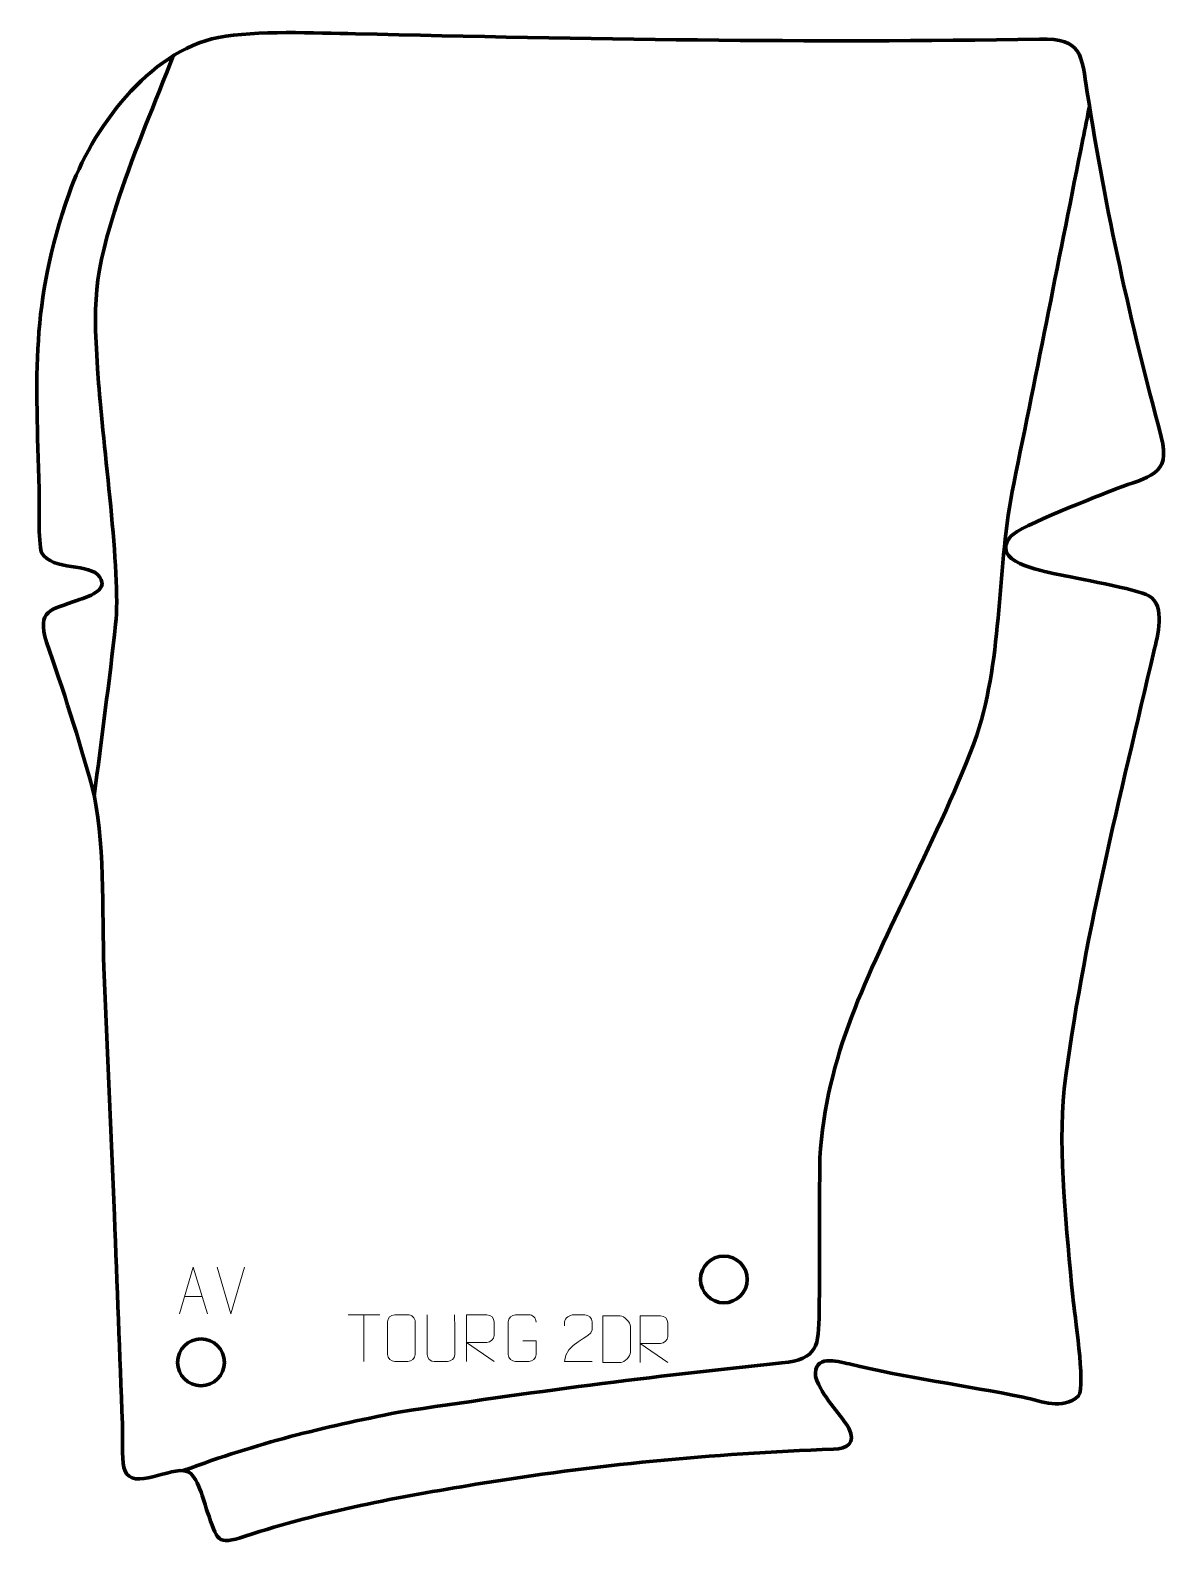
# Model space of a CAD drawing. Header units: millimetres. Extents: x -543 to 67, y 130 to 940.
import ezdxf

# ---------------------------------------------------------------- set-up
doc = ezdxf.new("R2010")
doc.units = ezdxf.units.MM
doc.header["$MEASUREMENT"] = 0
doc.layers.add('layer 1', color=7, linetype='Continuous')
doc.layers.add('layer 2', color=7, linetype='Continuous')

msp = doc.modelspace()

# ---------------------------------------------------------------- linework, layer by layer
at = {"layer": 'layer 1', "color": 142, "lineweight": 158}
for points, knots in [([(-466.7803, 926.1556), (-476.2902, 901.5633), (-487.4543, 875.5777), (-495.6322, 850.7118), (-495.6322, 850.7118), (-509.7897, 807.6637), (-509.7881, 794.9262), (-506.6617, 751.1638), (-506.6617, 751.1638), (-504.5272, 720.3017), (-494.6036, 649.3069), (-497.5434, 622.3345), (-497.5434, 622.3345), (-500.8779, 591.7401), (-505.1847, 560.9047), (-508.9685, 530.3218)], [0, 0, 0, 0, 0.2, 0.2, 0.2, 0.2, 0.4, 0.4, 0.4, 0.4, 0.6, 0.6, 0.6, 0.6, 1, 1, 1, 1]), ([(-461.4061, 169.8647), (-420.4606, 184.9822), (-388.2475, 192.7877), (-346.1653, 201.1), (-346.1653, 201.1), (-276.3664, 211.8754), (-211.4555, 220.1693), (-141.3379, 227.4672), (-141.3379, 227.4672), (-122.0548, 229.4741), (-121.7182, 236.3925), (-121.4564, 254.6629), (-121.4564, 254.6629), (-121.0635, 282.0899), (-121.5144, 309.5782), (-121.0304, 337.0533), (-121.0304, 337.0533), (-118.0134, 391.3127), (-95.2548, 434.8114), (-72.4894, 482.862), (-72.4894, 482.862), (-60.4066, 508.3893), (-46.5519, 536.5616), (-37.1286, 563.0287), (-37.1286, 563.0287), (-23.0611, 606.6579), (-26.601, 652.5407), (-17.4466, 697.3742), (-17.4466, 697.3742), (-4.9175, 758.7406), (7.2827, 820.172), (19.5221, 881.5966), (19.5221, 881.5966), (20.6955, 887.4857), (21.869, 893.3747), (23.0425, 899.2637)], [0, 0, 0, 0, 0.1, 0.1, 0.1, 0.1, 0.2, 0.2, 0.2, 0.2, 0.3, 0.3, 0.3, 0.3, 0.4, 0.4, 0.4, 0.4, 0.5, 0.5, 0.5, 0.5, 0.6, 0.6, 0.6, 0.6, 0.7, 0.7, 0.7, 0.7, 0.8, 0.8, 0.8, 0.8, 1, 1, 1, 1])]:
    msp.add_open_spline(points, degree=3, knots=knots, dxfattribs=at)
at = {"layer": 'layer 1', "color": 250, "lineweight": 9}
for points, knots in [([(-463.398, 253.6134), (-463.398, 253.6134), (-456.027, 278.5669), (-456.027, 278.5669), (-456.027, 278.5669), (-456.027, 278.5669), (-448.4571, 253.6134), (-448.4571, 253.6134)], [0, 0, 0, 0, 0.33333333, 0.33333333, 0.33333333, 0.33333333, 1, 1, 1, 1]), ([(-348.3531, 253.1669), (-346.0274, 253.1669), (-343.7013, 253.1669), (-341.3752, 253.1669), (-341.3752, 253.1669), (-339.4286, 253.2025), (-337.4372, 251.7109), (-337.4105, 249.2733), (-337.4105, 249.2733), (-337.4109, 243.5264), (-337.4109, 237.7791), (-337.4105, 232.0314), (-337.4105, 232.0314), (-337.5503, 229.708), (-339.2275, 228.2284), (-341.3752, 228.2176), (-341.3752, 228.2176), (-343.7071, 228.218), (-346.039, 228.218), (-348.3705, 228.2176), (-348.3705, 228.2176), (-350.2955, 228.1122), (-352.2676, 229.9967), (-352.2564, 232.014), (-352.2564, 232.014), (-352.2561, 237.7841), (-352.2561, 243.5538), (-352.2564, 249.3231), (-352.2564, 249.3231), (-352.2522, 251.4612), (-350.5055, 253.1804), (-348.3531, 253.1669)], [0, 0, 0, 0, 0.11111111, 0.11111111, 0.11111111, 0.11111111, 0.22222222, 0.22222222, 0.22222222, 0.22222222, 0.33333333, 0.33333333, 0.33333333, 0.33333333, 0.44444444, 0.44444444, 0.44444444, 0.44444444, 0.55555556, 0.55555556, 0.55555556, 0.55555556, 0.66666667, 0.66666667, 0.66666667, 0.66666667, 0.77777778, 0.77777778, 0.77777778, 0.77777778, 1, 1, 1, 1]), ([(-316.3277, 253.1711), (-316.3281, 247.6316), (-316.2323, 237.4298), (-316.2319, 231.8894), (-316.2319, 231.8894), (-316.3717, 229.6499), (-318.0489, 228.2237), (-320.1966, 228.2132), (-320.1966, 228.2132), (-322.5285, 228.2136), (-324.8604, 228.2136), (-327.1919, 228.2132), (-327.1919, 228.2132), (-329.1169, 228.1117), (-331.089, 229.9282), (-331.0778, 231.8727), (-331.0778, 231.8727), (-331.0775, 237.4346), (-330.9821, 247.61), (-330.9825, 253.1711)], [0, 0, 0, 0, 0.16666667, 0.16666667, 0.16666667, 0.16666667, 0.33333333, 0.33333333, 0.33333333, 0.33333333, 0.5, 0.5, 0.5, 0.5, 0.66666667, 0.66666667, 0.66666667, 0.66666667, 1, 1, 1, 1]), ([(-309.9251, 228.2174), (-309.9251, 228.2174), (-309.9251, 253.1709), (-309.9251, 253.1709), (-309.9251, 253.1709), (-306.3303, 253.1709), (-302.7348, 253.1709), (-299.1396, 253.1709), (-299.1396, 253.1709), (-296.8143, 253.1332), (-295.257, 251.6432), (-295.2611, 249.2768), (-295.2611, 249.2768), (-295.2615, 247.2413), (-295.2615, 244.1819), (-295.2611, 242.1459), (-295.2611, 242.1459), (-295.2676, 240.2704), (-297.0799, 238.3286), (-299.0894, 238.3095), (-299.0894, 238.3095), (-299.0894, 238.3095), (-309.9251, 238.3095), (-309.9251, 238.3095), (-309.9251, 238.3095), (-309.9251, 238.3095), (-295.2704, 228.2174), (-295.2704, 228.2174)], [0, 0, 0, 0, 0.125, 0.125, 0.125, 0.125, 0.25, 0.25, 0.25, 0.25, 0.375, 0.375, 0.375, 0.375, 0.5, 0.5, 0.5, 0.5, 0.625, 0.625, 0.625, 0.625, 0.75, 0.75, 0.75, 0.75, 1, 1, 1, 1]), ([(-279.9557, 239.1998), (-279.9557, 239.1998), (-272.7876, 239.1998), (-272.7876, 239.1998), (-272.7876, 239.1998), (-272.7876, 239.1998), (-272.7876, 232.0317), (-272.7876, 232.0317), (-272.7876, 232.0317), (-272.9273, 229.7083), (-274.6045, 228.2287), (-276.7523, 228.2179), (-276.7523, 228.2179), (-279.0841, 228.2183), (-281.4161, 228.2183), (-283.7476, 228.2179), (-283.7476, 228.2179), (-285.6725, 228.1125), (-287.6447, 229.997), (-287.6335, 232.0143), (-287.6335, 232.0143), (-287.6331, 237.7844), (-287.6331, 243.5541), (-287.6335, 249.3234), (-287.6335, 249.3234), (-287.6293, 251.4615), (-285.8825, 253.1807), (-283.7302, 253.1673), (-283.7302, 253.1673), (-281.4045, 253.1673), (-279.0784, 253.1673), (-276.7523, 253.1673), (-276.7523, 253.1673), (-274.8056, 253.2027), (-272.8142, 251.7112), (-272.7876, 249.2735)], [0, 0, 0, 0, 0.1, 0.1, 0.1, 0.1, 0.2, 0.2, 0.2, 0.2, 0.3, 0.3, 0.3, 0.3, 0.4, 0.4, 0.4, 0.4, 0.5, 0.5, 0.5, 0.5, 0.6, 0.6, 0.6, 0.6, 0.7, 0.7, 0.7, 0.7, 0.8, 0.8, 0.8, 0.8, 1, 1, 1, 1]), ([(-242.8392, 228.2037), (-247.7536, 228.204), (-252.668, 228.204), (-257.5821, 228.2037), (-257.5821, 228.2037), (-257.5821, 238.136), (-242.9311, 240.7772), (-242.8392, 245.0875), (-242.8392, 245.0875), (-242.8395, 246.5116), (-242.8395, 247.9353), (-242.8392, 249.3586), (-242.8392, 249.3586), (-242.8561, 251.4357), (-244.9789, 253.1605), (-246.6499, 253.1778), (-246.6499, 253.1778), (-248.7231, 253.1774), (-250.796, 253.1774), (-252.8684, 253.1778), (-252.8684, 253.1778), (-254.6905, 253.1943), (-257.5152, 251.4022), (-257.5821, 249.3086), (-257.5821, 249.3086), (-257.5821, 249.3086), (-257.5821, 247.2538), (-257.5821, 247.2538)], [0, 0, 0, 0, 0.125, 0.125, 0.125, 0.125, 0.25, 0.25, 0.25, 0.25, 0.375, 0.375, 0.375, 0.375, 0.5, 0.5, 0.5, 0.5, 0.625, 0.625, 0.625, 0.625, 0.75, 0.75, 0.75, 0.75, 1, 1, 1, 1]), ([(-237.1295, 227.7131), (-234.7977, 227.7135), (-229.8475, 227.6895), (-227.516, 227.6892), (-227.516, 227.6892), (-225.591, 227.5838), (-222.2724, 231.1254), (-222.2836, 233.1427), (-222.2836, 233.1427), (-222.284, 238.9128), (-222.284, 241.0825), (-222.2836, 246.8518), (-222.2836, 246.8518), (-222.2879, 248.9899), (-225.6624, 252.65), (-227.8148, 252.6365), (-227.8148, 252.6365), (-230.1405, 252.6365), (-234.8648, 252.6365), (-237.1909, 252.6365), (-237.1909, 252.6365), (-237.1905, 246.8896), (-237.1292, 233.4604), (-237.1295, 227.7131)], [0, 0, 0, 0, 0.14285714, 0.14285714, 0.14285714, 0.14285714, 0.28571429, 0.28571429, 0.28571429, 0.28571429, 0.42857143, 0.42857143, 0.42857143, 0.42857143, 0.57142857, 0.57142857, 0.57142857, 0.57142857, 0.71428571, 0.71428571, 0.71428571, 0.71428571, 1, 1, 1, 1]), ([(-217.0692, 227.685), (-217.0692, 227.685), (-217.0692, 252.6385), (-217.0692, 252.6385), (-217.0692, 252.6385), (-213.4744, 252.6385), (-209.8789, 252.6385), (-206.2837, 252.6385), (-206.2837, 252.6385), (-203.9584, 252.6008), (-202.4011, 251.1108), (-202.4052, 248.7444), (-202.4052, 248.7444), (-202.4056, 246.7089), (-202.4056, 243.6495), (-202.4052, 241.6135), (-202.4052, 241.6135), (-202.4117, 239.738), (-204.224, 237.7962), (-206.2335, 237.7771), (-206.2335, 237.7771), (-206.2335, 237.7771), (-217.0692, 237.7771), (-217.0692, 237.7771), (-217.0692, 237.7771), (-217.0692, 237.7771), (-202.4145, 227.685), (-202.4145, 227.685)], [0, 0, 0, 0, 0.125, 0.125, 0.125, 0.125, 0.25, 0.25, 0.25, 0.25, 0.375, 0.375, 0.375, 0.375, 0.5, 0.5, 0.5, 0.5, 0.625, 0.625, 0.625, 0.625, 0.75, 0.75, 0.75, 0.75, 1, 1, 1, 1])]:
    msp.add_open_spline(points, degree=3, knots=knots, dxfattribs=at)
for points in [[(-436.0385, 253.6061), (-436.0385, 253.6061), (-443.3603, 278.5597), (-443.3603, 278.5597)], [(-428.7166, 278.5597), (-428.7166, 278.5597), (-436.0384, 253.6061), (-436.0384, 253.6061)], [(-460.6754, 262.8628), (-460.6754, 262.8628), (-451.1797, 262.8628), (-451.1797, 262.8628)], [(-373.3271, 253.1437), (-373.3271, 253.1437), (-356.3399, 253.1437), (-356.3399, 253.1437)], [(-364.8333, 228.2137), (-364.8333, 228.2137), (-364.8333, 253.1672), (-364.8333, 253.1672)]]:
    msp.add_open_spline(points, degree=3, dxfattribs=at)
at = {"layer": 'layer 2', "color": 142, "lineweight": 200}
for centre in [(-172.3978, 272.0742), (-451.9297, 227.7564)]:
    msp.add_ellipse(centre, major_axis=(0, 12.5), ratio=1, dxfattribs=at)
at = {"layer": 'layer 2', "color": 242, "lineweight": 158}
msp.add_open_spline([(-498.2365, 306.208), (-498.2365, 306.208), (-503.7927, 438.7644), (-503.7927, 438.7644), (-503.7927, 438.7644), (-504.8696, 467.6643), (-503.1107, 509.1248), (-510.1322, 535.1267), (-510.1322, 535.1267), (-516.8838, 560.1287), (-525.9183, 588.207), (-534.4798, 612.7322), (-534.4798, 612.7322), (-539.7273, 630.2204), (-532.6031, 629.7346), (-517.7756, 635.1698), (-517.7756, 635.1698), (-513.0545, 636.9003), (-501.1041, 640.0757), (-505.9233, 647.4517), (-505.9233, 647.4517), (-511.0915, 655.3619), (-531.2701, 650.4092), (-537.1355, 660.6379), (-537.1355, 660.6379), (-539.1568, 666.6479), (-538.2451, 686.565), (-538.45, 694.5683), (-538.45, 694.5683), (-540.1803, 755.3743), (-543.1735, 793.0582), (-522.464, 852.4698), (-522.464, 852.4698), (-510.521, 886.7319), (-480.0002, 928.5207), (-442.6321, 935.9981), (-442.6321, 935.9981), (-422.3538, 939.7841), (-390.701, 938.3624), (-369.2603, 937.9053), (-369.2603, 937.9053), (-245.8193, 935.0724), (-127.1509, 932.8876), (-3.6371, 935.0835), (-3.6371, 935.0835), (19.4051, 935.4932), (18.7372, 926.7105), (21.8774, 906.6141), (21.8774, 906.6141), (31.98, 841.9593), (44.7375, 784.7584), (61.4116, 722.467), (61.4116, 722.467), (66.9926, 701.6174), (54.0629, 701.1309), (37.6229, 694.7782), (37.6229, 694.7782), (28.0692, 691.0281), (-14.3178, 674.8432), (-18.958, 669.3671), (-18.958, 669.3671), (-30.6433, 655.577), (-2.8785, 651.0336), (5.3653, 649.0834), (5.3653, 649.0834), (14.9822, 647.0388), (48.6919, 641.092), (54.8588, 637.4662), (54.8588, 637.4662), (63.9345, 632.1303), (59.363, 615.8851), (57.478, 607.7291), (57.478, 607.7291), (39.8015, 531.6045), (19.1349, 451.0854), (9.5296, 373.9126), (9.5296, 373.9126), (5.9599, 340.37), (11.0756, 297.0706), (14.0605, 262.9423), (14.0605, 262.9423), (15.0167, 253.6071), (20.9604, 215.9915), (17.2371, 209.8259), (17.2371, 209.8259), (8.0405, 201.8807), (-1.7902, 206.9135), (-12.3194, 209.1149), (-12.3194, 209.1149), (-43.3634, 215.4368), (-74.5757, 219.3698), (-105.3925, 226.8891), (-105.3925, 226.8891), (-112.2378, 228.5593), (-124.5828, 231.8498), (-123.4124, 220.1967), (-123.4124, 220.1967), (-119.5345, 208.6978), (-111.3448, 202.0437), (-105.6578, 192.5075), (-105.6578, 192.5075), (-101.6289, 184.6256), (-106.4207, 181.6445), (-113.8151, 181.3585), (-113.8151, 181.3585), (-178.851, 178.8422), (-241.9213, 172.931), (-304.9641, 162.572), (-304.9641, 162.572), (-346.0479, 155.8213), (-387.4249, 148.2468), (-428.2797, 134.8282), (-428.2797, 134.8282), (-443.7562, 129.745), (-443.2373, 132.5847), (-448.5473, 148.0344), (-448.5473, 148.0344), (-450.3543, 153.2921), (-453.8097, 167.6426), (-459.3908, 169.4917), (-459.3908, 169.4917), (-467.9997, 172.344), (-488.3431, 158.6338), (-492.717, 170.0887), (-492.717, 170.0887), (-492.717, 170.0887), (-493.1685, 171.6284), (-493.1685, 171.6284), (-493.1685, 171.6284), (-494.2656, 176.6189), (-493.7314, 188.9581), (-493.9629, 194.9662), (-493.9629, 194.9662), (-495.3918, 232.0466), (-496.8111, 269.1274), (-498.2365, 306.208)], degree=3, knots=[0, 0, 0, 0, 0.02857143, 0.02857143, 0.02857143, 0.02857143, 0.05714286, 0.05714286, 0.05714286, 0.05714286, 0.08571429, 0.08571429, 0.08571429, 0.08571429, 0.11428571, 0.11428571, 0.11428571, 0.11428571, 0.14285714, 0.14285714, 0.14285714, 0.14285714, 0.17142857, 0.17142857, 0.17142857, 0.17142857, 0.2, 0.2, 0.2, 0.2, 0.22857143, 0.22857143, 0.22857143, 0.22857143, 0.25714286, 0.25714286, 0.25714286, 0.25714286, 0.28571429, 0.28571429, 0.28571429, 0.28571429, 0.31428571, 0.31428571, 0.31428571, 0.31428571, 0.34285714, 0.34285714, 0.34285714, 0.34285714, 0.37142857, 0.37142857, 0.37142857, 0.37142857, 0.4, 0.4, 0.4, 0.4, 0.42857143, 0.42857143, 0.42857143, 0.42857143, 0.45714286, 0.45714286, 0.45714286, 0.45714286, 0.48571429, 0.48571429, 0.48571429, 0.48571429, 0.51428571, 0.51428571, 0.51428571, 0.51428571, 0.54285714, 0.54285714, 0.54285714, 0.54285714, 0.57142857, 0.57142857, 0.57142857, 0.57142857, 0.6, 0.6, 0.6, 0.6, 0.62857143, 0.62857143, 0.62857143, 0.62857143, 0.65714286, 0.65714286, 0.65714286, 0.65714286, 0.68571429, 0.68571429, 0.68571429, 0.68571429, 0.71428571, 0.71428571, 0.71428571, 0.71428571, 0.74285714, 0.74285714, 0.74285714, 0.74285714, 0.77142857, 0.77142857, 0.77142857, 0.77142857, 0.8, 0.8, 0.8, 0.8, 0.82857143, 0.82857143, 0.82857143, 0.82857143, 0.85714286, 0.85714286, 0.85714286, 0.85714286, 0.88571429, 0.88571429, 0.88571429, 0.88571429, 0.91428571, 0.91428571, 0.91428571, 0.91428571, 0.94285714, 0.94285714, 0.94285714, 0.94285714, 1, 1, 1, 1], dxfattribs=at)

doc.saveas('drawing.dxf')
